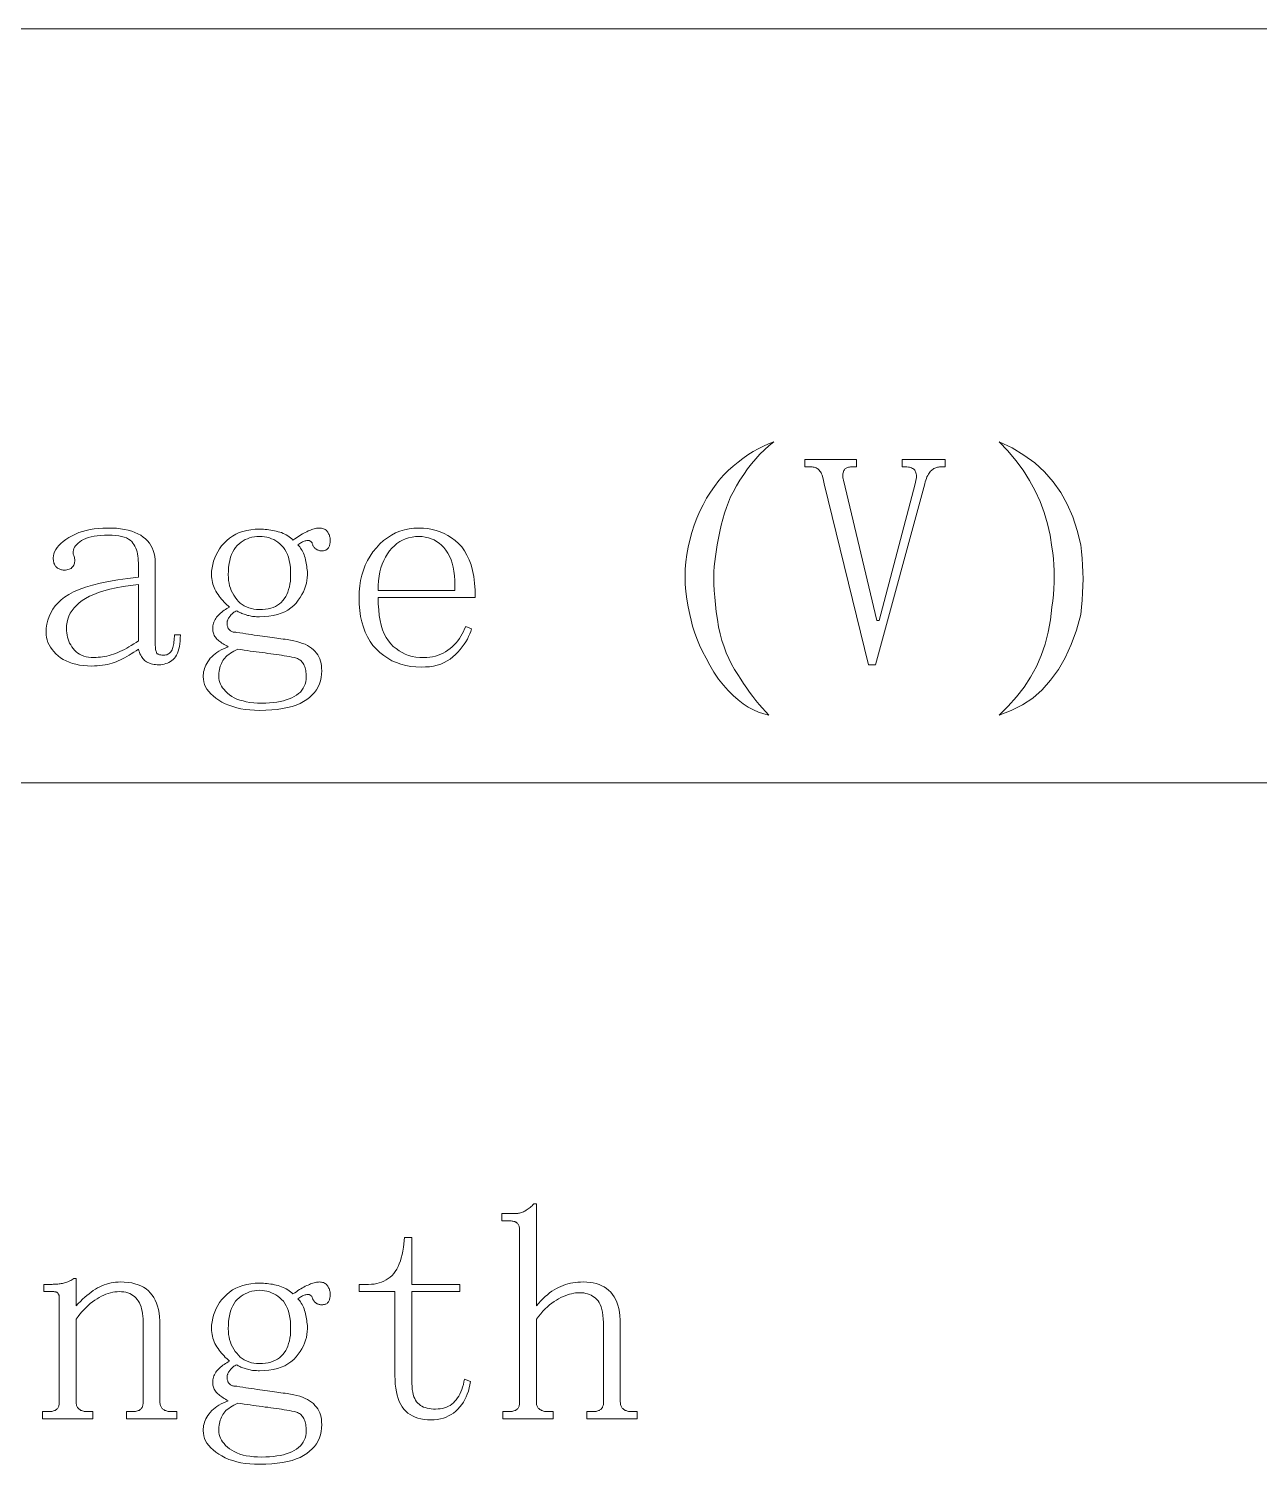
# Model space of a CAD drawing. Extents: x 1 to 297, y 1 to 210.
# Drawn here: x 192.54 to 201.33, y 46.25 to 56.51 of the extents above; entities that cross this region are included whole.
import ezdxf

# ---------------------------------------------------------------- set-up
doc = ezdxf.new("R2010")
doc.units = 0

msp = doc.modelspace()

# ---------------------------------------------------------------- linework, layer by layer
at = {"color": 7, "lineweight": 13}
for p, q in [((1.306, 56.508), (219.321, 56.508)), ((1.306, 51.119), (219.321, 51.119))]:
    msp.add_line(p, q, dxfattribs=at)
for points in [[(197.863, 53.556), (197.829, 53.528), (197.796, 53.498), (197.764, 53.466), (197.734, 53.433), (197.704, 53.398), (197.675, 53.361), (197.648, 53.322), (197.621, 53.282), (197.596, 53.24), (197.571, 53.196), (197.554, 53.161), (197.539, 53.124), (197.524, 53.086), (197.511, 53.045), (197.498, 53.003), (197.487, 52.96), (197.476, 52.914), (197.467, 52.867), (197.458, 52.818), (197.451, 52.768), (197.445, 52.736), (197.44, 52.701), (197.437, 52.664), (197.435, 52.625), (197.434, 52.583), (197.435, 52.539), (197.437, 52.493), (197.44, 52.444), (197.445, 52.393), (197.451, 52.339), (197.459, 52.285), (197.468, 52.234), (197.479, 52.184), (197.492, 52.136), (197.507, 52.091), (197.523, 52.047), (197.541, 52.006), (197.561, 51.966), (197.582, 51.929), (197.605, 51.893), (197.626, 51.86), (197.647, 51.827), (197.669, 51.795), (197.69, 51.765), (197.712, 51.735), (197.735, 51.706), (197.758, 51.679), (197.781, 51.652), (197.804, 51.627), (197.828, 51.602), (197.791, 51.611), (197.753, 51.623), (197.717, 51.64), (197.68, 51.66), (197.644, 51.683), (197.608, 51.711), (197.573, 51.742), (197.537, 51.778), (197.503, 51.816), (197.468, 51.859), (197.435, 51.91), (197.405, 51.96), (197.378, 52.009), (197.353, 52.057), (197.331, 52.103), (197.312, 52.149), (197.295, 52.194), (197.282, 52.238), (197.271, 52.28), (197.262, 52.322), (197.25, 52.377), (197.241, 52.431), (197.234, 52.485), (197.23, 52.539), (197.228, 52.592), (197.23, 52.645), (197.234, 52.698), (197.241, 52.75), (197.25, 52.802), (197.262, 52.853), (197.277, 52.907), (197.294, 52.96), (197.313, 53.01), (197.334, 53.059), (197.357, 53.106), (197.382, 53.152), (197.409, 53.195), (197.438, 53.237), (197.469, 53.278), (197.503, 53.316), (197.537, 53.35), (197.572, 53.381), (197.607, 53.41), (197.642, 53.437), (197.678, 53.462), (197.714, 53.485), (197.751, 53.506), (197.788, 53.525), (197.825, 53.542)], [(199.474, 53.556), (199.566, 53.512), (199.651, 53.461), (199.728, 53.404), (199.798, 53.34), (199.86, 53.269), (199.914, 53.192), (199.961, 53.109), (200.001, 53.019), (200.032, 52.922), (200.057, 52.819), (200.063, 52.771), (200.068, 52.722), (200.071, 52.674), (200.073, 52.624), (200.074, 52.575), (200.073, 52.525), (200.071, 52.475), (200.068, 52.424), (200.063, 52.373), (200.057, 52.322), (200.026, 52.21), (199.99, 52.107), (199.947, 52.012), (199.898, 51.927), (199.842, 51.851), (199.781, 51.783), (199.714, 51.724), (199.64, 51.675), (199.56, 51.634), (199.474, 51.602), (199.539, 51.665), (199.599, 51.732), (199.652, 51.801), (199.699, 51.874), (199.74, 51.949), (199.774, 52.028), (199.803, 52.11), (199.825, 52.194), (199.841, 52.282), (199.851, 52.373), (199.857, 52.418), (199.862, 52.462), (199.865, 52.506), (199.868, 52.549), (199.868, 52.592), (199.868, 52.635), (199.865, 52.677), (199.862, 52.719), (199.857, 52.761), (199.851, 52.802), (199.838, 52.887), (199.82, 52.969), (199.796, 53.05), (199.766, 53.128), (199.731, 53.205), (199.691, 53.279), (199.645, 53.352), (199.593, 53.422), (199.536, 53.49)], [(198.78, 53.376), (198.78, 53.428), (199.088, 53.428), (199.088, 53.376), (199.054, 53.376), (199.047, 53.376), (199.04, 53.375), (199.034, 53.374), (199.027, 53.372), (199.021, 53.37), (199.014, 53.367), (199.008, 53.364), (199.002, 53.36), (198.996, 53.355), (198.99, 53.351), (198.984, 53.345), (198.978, 53.339), (198.973, 53.331), (198.968, 53.323), (198.963, 53.314), (198.958, 53.304), (198.954, 53.294), (198.95, 53.282), (198.946, 53.27), (198.943, 53.256), (198.591, 51.962), (198.54, 51.962), (198.223, 53.256), (198.221, 53.268), (198.219, 53.279), (198.216, 53.29), (198.214, 53.299), (198.211, 53.309), (198.208, 53.317), (198.204, 53.326), (198.201, 53.333), (198.197, 53.34), (198.193, 53.346), (198.188, 53.352), (198.183, 53.357), (198.178, 53.362), (198.172, 53.365), (198.166, 53.369), (198.159, 53.371), (198.152, 53.374), (198.145, 53.375), (198.137, 53.376), (198.128, 53.376), (198.085, 53.376), (198.085, 53.428), (198.454, 53.428), (198.454, 53.376), (198.42, 53.376), (198.411, 53.376), (198.404, 53.375), (198.397, 53.374), (198.39, 53.372), (198.384, 53.37), (198.379, 53.367), (198.374, 53.364), (198.37, 53.36), (198.367, 53.355), (198.364, 53.351), (198.362, 53.345), (198.36, 53.34), (198.358, 53.334), (198.357, 53.327), (198.356, 53.321), (198.356, 53.314), (198.356, 53.306), (198.357, 53.298), (198.358, 53.29), (198.36, 53.282), (198.6, 52.279), (198.617, 52.279), (198.874, 53.256), (198.877, 53.268), (198.879, 53.279), (198.881, 53.29), (198.882, 53.299), (198.883, 53.309), (198.882, 53.317), (198.881, 53.326), (198.879, 53.333), (198.877, 53.34), (198.874, 53.346), (198.87, 53.352), (198.866, 53.357), (198.861, 53.362), (198.855, 53.365), (198.848, 53.369), (198.841, 53.371), (198.833, 53.374), (198.825, 53.375), (198.815, 53.376), (198.805, 53.376)], [(192.985, 51.953), (192.955, 51.954), (192.926, 51.956), (192.899, 51.96), (192.873, 51.965), (192.848, 51.972), (192.825, 51.98), (192.803, 51.989), (192.782, 52), (192.763, 52.012), (192.745, 52.026), (192.729, 52.041), (192.715, 52.056), (192.702, 52.072), (192.691, 52.088), (192.681, 52.104), (192.673, 52.121), (192.667, 52.139), (192.663, 52.157), (192.66, 52.175), (192.66, 52.193), (192.661, 52.224), (192.665, 52.253), (192.672, 52.281), (192.681, 52.308), (192.693, 52.334), (192.707, 52.359), (192.725, 52.382), (192.745, 52.405), (192.767, 52.426), (192.792, 52.446), (192.822, 52.465), (192.856, 52.483), (192.896, 52.5), (192.941, 52.516), (192.991, 52.531), (193.046, 52.545), (193.107, 52.557), (193.172, 52.568), (193.243, 52.579), (193.32, 52.588), (193.32, 52.691), (193.319, 52.707), (193.318, 52.724), (193.316, 52.739), (193.313, 52.754), (193.31, 52.769), (193.306, 52.783), (193.301, 52.796), (193.295, 52.809), (193.288, 52.821), (193.281, 52.832), (193.272, 52.843), (193.262, 52.852), (193.249, 52.86), (193.234, 52.868), (193.218, 52.874), (193.199, 52.879), (193.179, 52.883), (193.156, 52.885), (193.132, 52.887), (193.105, 52.888), (193.077, 52.887), (193.051, 52.886), (193.026, 52.883), (193.003, 52.88), (192.981, 52.876), (192.961, 52.871), (192.943, 52.865), (192.927, 52.858), (192.913, 52.85), (192.9, 52.841), (192.888, 52.831), (192.879, 52.822), (192.871, 52.812), (192.864, 52.802), (192.859, 52.792), (192.855, 52.782), (192.853, 52.772), (192.853, 52.762), (192.854, 52.752), (192.857, 52.742), (192.86, 52.735), (192.862, 52.728), (192.864, 52.721), (192.865, 52.715), (192.865, 52.708), (192.865, 52.701), (192.864, 52.694), (192.862, 52.687), (192.86, 52.68), (192.857, 52.673), (192.853, 52.667), (192.849, 52.661), (192.843, 52.656), (192.838, 52.651), (192.831, 52.648), (192.824, 52.645), (192.816, 52.642), (192.807, 52.641), (192.798, 52.639), (192.788, 52.639), (192.781, 52.639), (192.775, 52.64), (192.769, 52.641), (192.763, 52.643), (192.757, 52.645), (192.752, 52.647), (192.747, 52.65), (192.742, 52.653), (192.737, 52.657), (192.732, 52.661), (192.728, 52.665), (192.725, 52.67), (192.722, 52.675), (192.719, 52.681), (192.716, 52.687), (192.715, 52.694), (192.713, 52.701), (192.712, 52.709), (192.711, 52.716), (192.711, 52.725), (192.712, 52.74), (192.716, 52.755), (192.721, 52.77), (192.729, 52.785), (192.739, 52.8), (192.751, 52.814), (192.766, 52.829), (192.782, 52.843), (192.801, 52.857), (192.822, 52.871), (192.845, 52.884), (192.869, 52.895), (192.894, 52.906), (192.92, 52.914), (192.947, 52.922), (192.975, 52.928), (193.004, 52.933), (193.034, 52.936), (193.065, 52.938), (193.097, 52.939), (193.13, 52.938), (193.162, 52.937), (193.192, 52.933), (193.22, 52.929), (193.247, 52.923), (193.272, 52.916), (193.295, 52.908), (193.316, 52.898), (193.336, 52.887), (193.354, 52.875), (193.37, 52.861), (193.385, 52.847), (193.398, 52.831), (193.409, 52.815), (193.418, 52.797), (193.426, 52.778), (193.432, 52.758), (193.436, 52.736), (193.439, 52.714), (193.44, 52.691), (193.44, 52.125), (193.44, 52.112), (193.44, 52.1), (193.441, 52.089), (193.442, 52.079), (193.443, 52.07), (193.444, 52.063), (193.446, 52.056), (193.448, 52.051), (193.45, 52.047), (193.452, 52.043), (193.455, 52.041), (193.458, 52.039), (193.462, 52.037), (193.466, 52.035), (193.471, 52.034), (193.476, 52.033), (193.481, 52.032), (193.487, 52.031), (193.493, 52.031), (193.5, 52.031), (193.508, 52.031), (193.516, 52.032), (193.523, 52.034), (193.53, 52.037), (193.536, 52.04), (193.542, 52.044), (193.547, 52.049), (193.552, 52.055), (193.556, 52.062), (193.56, 52.069), (193.563, 52.077), (193.566, 52.086), (193.568, 52.095), (193.571, 52.105), (193.572, 52.115), (193.574, 52.126), (193.575, 52.138), (193.576, 52.15), (193.577, 52.163), (193.577, 52.176), (193.62, 52.176), (193.619, 52.153), (193.618, 52.131), (193.616, 52.111), (193.613, 52.092), (193.609, 52.075), (193.604, 52.059), (193.599, 52.044), (193.592, 52.031), (193.585, 52.019), (193.577, 52.009), (193.568, 52), (193.559, 51.992), (193.549, 51.985), (193.538, 51.979), (193.527, 51.974), (193.516, 51.97), (193.504, 51.966), (193.492, 51.964), (193.479, 51.962), (193.465, 51.962), (193.454, 51.962), (193.442, 51.963), (193.432, 51.964), (193.421, 51.966), (193.412, 51.968), (193.403, 51.971), (193.394, 51.975), (193.386, 51.978), (193.378, 51.983), (193.371, 51.988), (193.364, 51.993), (193.358, 51.999), (193.352, 52.006), (193.346, 52.014), (193.341, 52.022), (193.336, 52.031), (193.331, 52.041), (193.327, 52.051), (193.323, 52.062), (193.32, 52.073), (193.303, 52.062), (193.286, 52.051), (193.269, 52.04), (193.253, 52.03), (193.237, 52.021), (193.221, 52.012), (193.206, 52.004), (193.191, 51.997), (193.176, 51.99), (193.161, 51.983), (193.146, 51.978), (193.131, 51.973), (193.115, 51.968), (193.098, 51.964), (193.081, 51.961), (193.063, 51.958), (193.044, 51.956), (193.025, 51.955), (193.006, 51.954)], [(194.383, 52.142), (194.408, 52.138), (194.431, 52.134), (194.453, 52.128), (194.474, 52.122), (194.494, 52.115), (194.512, 52.108), (194.529, 52.099), (194.544, 52.09), (194.558, 52.08), (194.571, 52.069), (194.582, 52.058), (194.593, 52.045), (194.602, 52.032), (194.609, 52.018), (194.616, 52.004), (194.621, 51.988), (194.626, 51.972), (194.629, 51.955), (194.63, 51.938), (194.631, 51.919), (194.63, 51.894), (194.627, 51.87), (194.621, 51.847), (194.614, 51.825), (194.604, 51.803), (194.592, 51.783), (194.579, 51.764), (194.562, 51.746), (194.544, 51.729), (194.524, 51.713), (194.501, 51.699), (194.476, 51.686), (194.448, 51.674), (194.418, 51.664), (194.386, 51.656), (194.351, 51.649), (194.313, 51.643), (194.273, 51.639), (194.23, 51.637), (194.185, 51.636), (194.15, 51.637), (194.116, 51.639), (194.084, 51.643), (194.052, 51.648), (194.023, 51.655), (193.994, 51.663), (193.967, 51.672), (193.941, 51.683), (193.917, 51.695), (193.894, 51.709), (193.873, 51.724), (193.854, 51.739), (193.837, 51.755), (193.823, 51.771), (193.81, 51.787), (193.8, 51.804), (193.793, 51.822), (193.787, 51.839), (193.784, 51.858), (193.783, 51.876), (193.783, 51.888), (193.784, 51.9), (193.786, 51.912), (193.789, 51.924), (193.793, 51.936), (193.798, 51.948), (193.803, 51.96), (193.81, 51.972), (193.817, 51.984), (193.825, 51.996), (193.834, 52.008), (193.845, 52.019), (193.856, 52.03), (193.868, 52.04), (193.881, 52.05), (193.895, 52.059), (193.911, 52.068), (193.927, 52.076), (193.944, 52.083), (193.962, 52.091), (193.952, 52.096), (193.943, 52.101), (193.934, 52.106), (193.925, 52.112), (193.916, 52.117), (193.909, 52.123), (193.901, 52.129), (193.894, 52.134), (193.887, 52.14), (193.881, 52.146), (193.875, 52.152), (193.87, 52.159), (193.866, 52.165), (193.862, 52.172), (193.859, 52.18), (193.856, 52.187), (193.854, 52.195), (193.852, 52.203), (193.851, 52.211), (193.851, 52.219), (193.851, 52.229), (193.852, 52.239), (193.854, 52.249), (193.857, 52.258), (193.86, 52.267), (193.863, 52.276), (193.868, 52.285), (193.873, 52.293), (193.879, 52.301), (193.885, 52.309), (193.892, 52.317), (193.9, 52.324), (193.907, 52.331), (193.916, 52.338), (193.924, 52.345), (193.933, 52.351), (193.942, 52.357), (193.951, 52.363), (193.961, 52.368), (193.971, 52.373), (193.961, 52.382), (193.951, 52.391), (193.941, 52.401), (193.932, 52.41), (193.923, 52.421), (193.914, 52.431), (193.905, 52.442), (193.897, 52.453), (193.889, 52.464), (193.881, 52.476), (193.874, 52.488), (193.867, 52.501), (193.861, 52.513), (193.856, 52.526), (193.852, 52.538), (193.849, 52.551), (193.846, 52.564), (193.844, 52.578), (193.843, 52.591), (193.842, 52.605), (193.843, 52.63), (193.846, 52.655), (193.851, 52.679), (193.857, 52.703), (193.865, 52.726), (193.875, 52.748), (193.887, 52.77), (193.9, 52.791), (193.915, 52.812), (193.932, 52.832), (193.951, 52.851), (193.971, 52.867), (193.993, 52.882), (194.016, 52.895), (194.041, 52.906), (194.067, 52.915), (194.094, 52.922), (194.123, 52.927), (194.154, 52.93), (194.185, 52.931), (194.199, 52.93), (194.213, 52.93), (194.226, 52.929), (194.24, 52.928), (194.253, 52.926), (194.266, 52.924), (194.279, 52.922), (194.292, 52.92), (194.305, 52.917), (194.318, 52.913), (194.331, 52.91), (194.343, 52.906), (194.355, 52.901), (194.366, 52.896), (194.377, 52.89), (194.388, 52.884), (194.398, 52.877), (194.407, 52.87), (194.417, 52.862), (194.425, 52.853), (194.437, 52.862), (194.449, 52.87), (194.46, 52.877), (194.471, 52.884), (194.482, 52.891), (194.493, 52.897), (194.503, 52.903), (194.513, 52.908), (194.523, 52.913), (194.533, 52.918), (194.542, 52.922), (194.551, 52.925), (194.56, 52.929), (194.568, 52.931), (194.576, 52.934), (194.584, 52.936), (194.592, 52.937), (194.6, 52.938), (194.607, 52.939), (194.614, 52.939), (194.622, 52.939), (194.63, 52.938), (194.637, 52.936), (194.644, 52.934), (194.65, 52.932), (194.656, 52.928), (194.661, 52.924), (194.666, 52.92), (194.67, 52.915), (194.674, 52.909), (194.677, 52.903), (194.68, 52.897), (194.683, 52.892), (194.685, 52.886), (194.687, 52.88), (194.688, 52.875), (194.69, 52.869), (194.69, 52.864), (194.691, 52.859), (194.691, 52.853), (194.691, 52.847), (194.691, 52.84), (194.69, 52.834), (194.689, 52.828), (194.688, 52.822), (194.686, 52.817), (194.685, 52.812), (194.683, 52.807), (194.681, 52.802), (194.678, 52.798), (194.675, 52.794), (194.672, 52.79), (194.669, 52.787), (194.665, 52.784), (194.66, 52.782), (194.655, 52.78), (194.65, 52.778), (194.644, 52.777), (194.638, 52.777), (194.631, 52.776), (194.626, 52.776), (194.621, 52.777), (194.616, 52.777), (194.612, 52.778), (194.607, 52.78), (194.603, 52.781), (194.599, 52.783), (194.595, 52.785), (194.592, 52.787), (194.588, 52.789), (194.585, 52.792), (194.582, 52.795), (194.579, 52.798), (194.576, 52.801), (194.573, 52.805), (194.571, 52.809), (194.568, 52.813), (194.566, 52.818), (194.564, 52.823), (194.562, 52.828), (194.561, 52.833), (194.558, 52.837), (194.555, 52.84), (194.552, 52.843), (194.549, 52.846), (194.544, 52.848), (194.54, 52.849), (194.535, 52.85), (194.53, 52.85), (194.524, 52.849), (194.518, 52.848), (194.512, 52.847), (194.506, 52.845), (194.499, 52.842), (194.493, 52.84), (194.486, 52.836), (194.48, 52.833), (194.473, 52.829), (194.466, 52.824), (194.46, 52.819), (194.466, 52.812), (194.473, 52.804), (194.479, 52.796), (194.484, 52.788), (194.49, 52.778), (194.495, 52.769), (194.499, 52.759), (194.504, 52.748), (194.507, 52.737), (194.511, 52.725), (194.514, 52.713), (194.517, 52.701), (194.52, 52.689), (194.522, 52.677), (194.524, 52.665), (194.525, 52.653), (194.527, 52.641), (194.528, 52.629), (194.528, 52.617), (194.528, 52.605), (194.527, 52.584), (194.525, 52.564), (194.521, 52.544), (194.515, 52.523), (194.508, 52.503), (194.499, 52.483), (194.488, 52.463), (194.476, 52.443), (194.462, 52.423), (194.447, 52.403), (194.43, 52.385), (194.41, 52.368), (194.389, 52.353), (194.366, 52.34), (194.341, 52.33), (194.314, 52.321), (194.284, 52.314), (194.253, 52.309), (194.22, 52.306), (194.185, 52.305), (194.175, 52.305), (194.165, 52.305), (194.155, 52.306), (194.146, 52.307), (194.136, 52.308), (194.127, 52.309), (194.118, 52.311), (194.109, 52.313), (194.1, 52.315), (194.091, 52.318), (194.083, 52.32), (194.075, 52.323), (194.067, 52.326), (194.06, 52.329), (194.053, 52.332), (194.046, 52.335), (194.039, 52.338), (194.033, 52.341), (194.028, 52.344), (194.023, 52.348), (194.016, 52.344), (194.009, 52.341), (194.003, 52.337), (193.998, 52.333), (193.992, 52.328), (193.988, 52.324), (193.983, 52.32), (193.979, 52.315), (193.975, 52.31), (193.971, 52.305), (193.968, 52.3), (193.965, 52.295), (193.962, 52.29), (193.96, 52.286), (193.958, 52.281), (193.957, 52.277), (193.955, 52.273), (193.955, 52.269), (193.954, 52.266), (193.954, 52.262), (193.954, 52.255), (193.955, 52.249), (193.955, 52.243), (193.957, 52.237), (193.958, 52.232), (193.96, 52.227), (193.962, 52.222), (193.965, 52.218), (193.968, 52.214), (193.971, 52.211), (193.975, 52.207), (193.979, 52.204), (193.983, 52.202), (193.988, 52.2), (193.992, 52.198), (193.998, 52.196), (194.003, 52.195), (194.009, 52.194), (194.016, 52.194), (194.023, 52.193), (194.045, 52.19), (194.066, 52.187), (194.087, 52.184), (194.108, 52.18), (194.129, 52.177), (194.148, 52.174), (194.168, 52.172), (194.187, 52.169), (194.206, 52.166), (194.224, 52.163), (194.242, 52.161), (194.259, 52.158), (194.276, 52.156), (194.292, 52.154), (194.309, 52.152), (194.324, 52.15), (194.339, 52.148), (194.354, 52.146), (194.369, 52.144)], [(193.962, 52.605), (193.963, 52.585), (193.965, 52.565), (193.968, 52.546), (193.972, 52.527), (193.978, 52.51), (193.984, 52.492), (193.992, 52.476), (194.001, 52.459), (194.011, 52.444), (194.023, 52.429), (194.035, 52.415), (194.048, 52.403), (194.062, 52.392), (194.077, 52.383), (194.093, 52.375), (194.11, 52.368), (194.128, 52.363), (194.146, 52.359), (194.165, 52.357), (194.185, 52.356), (194.207, 52.357), (194.228, 52.359), (194.247, 52.362), (194.266, 52.367), (194.283, 52.372), (194.299, 52.379), (194.314, 52.388), (194.328, 52.397), (194.341, 52.408), (194.353, 52.421), (194.363, 52.434), (194.373, 52.449), (194.381, 52.464), (194.388, 52.481), (194.394, 52.499), (194.399, 52.518), (194.403, 52.538), (194.406, 52.559), (194.408, 52.581), (194.408, 52.605), (194.408, 52.633), (194.406, 52.66), (194.402, 52.685), (194.398, 52.708), (194.392, 52.73), (194.385, 52.75), (194.377, 52.769), (194.367, 52.786), (194.356, 52.801), (194.344, 52.815), (194.331, 52.827), (194.317, 52.838), (194.303, 52.848), (194.288, 52.856), (194.272, 52.863), (194.256, 52.869), (194.239, 52.873), (194.222, 52.877), (194.204, 52.879), (194.185, 52.879), (194.167, 52.879), (194.149, 52.877), (194.131, 52.873), (194.115, 52.869), (194.099, 52.863), (194.083, 52.856), (194.068, 52.848), (194.054, 52.838), (194.04, 52.827), (194.027, 52.815), (194.015, 52.801), (194.004, 52.786), (193.994, 52.769), (193.986, 52.75), (193.979, 52.73), (193.973, 52.708), (193.968, 52.685), (193.965, 52.66), (193.963, 52.633)], [(195.034, 52.442), (195.035, 52.397), (195.038, 52.355), (195.042, 52.315), (195.048, 52.278), (195.056, 52.244), (195.066, 52.212), (195.078, 52.183), (195.092, 52.157), (195.107, 52.133), (195.124, 52.112), (195.142, 52.093), (195.162, 52.077), (195.183, 52.062), (195.205, 52.049), (195.228, 52.038), (195.252, 52.029), (195.277, 52.022), (195.304, 52.017), (195.331, 52.014), (195.36, 52.013), (195.382, 52.014), (195.403, 52.016), (195.423, 52.019), (195.443, 52.024), (195.462, 52.03), (195.481, 52.037), (195.499, 52.045), (195.516, 52.055), (195.532, 52.066), (195.548, 52.078), (195.563, 52.091), (195.577, 52.105), (195.591, 52.119), (195.603, 52.134), (195.615, 52.15), (195.625, 52.166), (195.635, 52.182), (195.644, 52.2), (195.652, 52.218), (195.66, 52.236), (195.702, 52.219), (195.697, 52.2), (195.69, 52.182), (195.681, 52.163), (195.672, 52.144), (195.661, 52.126), (195.648, 52.108), (195.635, 52.089), (195.62, 52.071), (195.604, 52.053), (195.587, 52.035), (195.568, 52.018), (195.548, 52.002), (195.527, 51.989), (195.505, 51.977), (195.481, 51.967), (195.456, 51.959), (195.429, 51.953), (195.402, 51.948), (195.373, 51.946), (195.342, 51.945), (195.304, 51.946), (195.267, 51.95), (195.231, 51.956), (195.196, 51.965), (195.164, 51.977), (195.132, 51.991), (195.102, 52.008), (195.074, 52.027), (195.047, 52.049), (195.021, 52.073), (194.997, 52.1), (194.976, 52.129), (194.958, 52.161), (194.942, 52.194), (194.928, 52.23), (194.917, 52.268), (194.908, 52.308), (194.902, 52.35), (194.898, 52.395), (194.897, 52.442), (194.898, 52.484), (194.902, 52.525), (194.908, 52.564), (194.917, 52.602), (194.928, 52.638), (194.942, 52.673), (194.958, 52.706), (194.976, 52.738), (194.997, 52.769), (195.021, 52.798), (195.046, 52.825), (195.073, 52.849), (195.101, 52.87), (195.129, 52.888), (195.159, 52.904), (195.19, 52.917), (195.222, 52.926), (195.256, 52.933), (195.29, 52.938), (195.325, 52.939), (195.357, 52.938), (195.389, 52.935), (195.419, 52.929), (195.449, 52.921), (195.478, 52.911), (195.505, 52.899), (195.532, 52.885), (195.559, 52.868), (195.584, 52.849), (195.608, 52.828), (195.631, 52.804), (195.651, 52.777), (195.669, 52.746), (195.685, 52.713), (195.698, 52.676), (195.709, 52.635), (195.717, 52.592), (195.723, 52.545), (195.727, 52.495), (195.728, 52.442)], [(195.583, 52.493), (195.583, 52.53), (195.583, 52.565), (195.58, 52.598), (195.576, 52.63), (195.571, 52.66), (195.563, 52.687), (195.555, 52.713), (195.544, 52.738), (195.532, 52.76), (195.518, 52.781), (195.503, 52.799), (195.487, 52.816), (195.47, 52.831), (195.452, 52.844), (195.434, 52.854), (195.414, 52.863), (195.393, 52.87), (195.371, 52.875), (195.349, 52.878), (195.325, 52.879), (195.3, 52.878), (195.276, 52.875), (195.252, 52.87), (195.23, 52.863), (195.209, 52.853), (195.188, 52.842), (195.168, 52.829), (195.15, 52.813), (195.132, 52.796), (195.115, 52.776), (195.1, 52.755), (195.086, 52.732), (195.074, 52.708), (195.063, 52.682), (195.054, 52.654), (195.047, 52.625), (195.041, 52.594), (195.037, 52.562), (195.035, 52.529), (195.034, 52.493)], [(192.805, 52.219), (192.806, 52.204), (192.807, 52.189), (192.81, 52.174), (192.813, 52.159), (192.817, 52.145), (192.822, 52.131), (192.828, 52.117), (192.836, 52.104), (192.844, 52.091), (192.853, 52.078), (192.862, 52.066), (192.874, 52.055), (192.886, 52.045), (192.899, 52.037), (192.914, 52.03), (192.929, 52.024), (192.946, 52.019), (192.964, 52.016), (192.982, 52.014), (193.003, 52.013), (193.018, 52.014), (193.033, 52.015), (193.049, 52.016), (193.064, 52.018), (193.08, 52.021), (193.095, 52.024), (193.111, 52.028), (193.126, 52.033), (193.141, 52.038), (193.157, 52.043), (193.172, 52.05), (193.188, 52.057), (193.204, 52.064), (193.22, 52.072), (193.236, 52.081), (193.252, 52.09), (193.269, 52.1), (193.286, 52.111), (193.303, 52.122), (193.32, 52.133), (193.32, 52.536), (193.263, 52.529), (193.21, 52.521), (193.161, 52.511), (193.115, 52.501), (193.073, 52.49), (193.035, 52.478), (193, 52.465), (192.969, 52.451), (192.941, 52.436), (192.917, 52.421), (192.896, 52.404), (192.877, 52.386), (192.86, 52.368), (192.845, 52.349), (192.833, 52.33), (192.823, 52.309), (192.815, 52.288), (192.81, 52.266), (192.806, 52.243)], [(194.031, 52.073), (194.016, 52.066), (194.002, 52.059), (193.989, 52.052), (193.977, 52.044), (193.966, 52.036), (193.955, 52.028), (193.946, 52.019), (193.938, 52.01), (193.93, 52.001), (193.924, 51.992), (193.918, 51.982), (193.913, 51.972), (193.909, 51.962), (193.905, 51.951), (193.901, 51.94), (193.899, 51.928), (193.897, 51.916), (193.895, 51.903), (193.894, 51.89), (193.894, 51.876), (193.895, 51.863), (193.897, 51.849), (193.901, 51.836), (193.906, 51.823), (193.913, 51.81), (193.922, 51.797), (193.932, 51.784), (193.943, 51.772), (193.956, 51.76), (193.971, 51.748), (193.987, 51.736), (194.005, 51.726), (194.024, 51.717), (194.045, 51.709), (194.068, 51.703), (194.091, 51.697), (194.117, 51.693), (194.144, 51.69), (194.172, 51.688), (194.202, 51.688), (194.231, 51.688), (194.258, 51.69), (194.285, 51.692), (194.309, 51.695), (194.333, 51.7), (194.356, 51.705), (194.377, 51.711), (194.397, 51.718), (194.416, 51.726), (194.434, 51.735), (194.45, 51.745), (194.465, 51.756), (194.478, 51.767), (194.489, 51.78), (194.498, 51.794), (194.506, 51.808), (194.512, 51.824), (194.516, 51.84), (194.519, 51.858), (194.52, 51.876), (194.519, 51.888), (194.519, 51.899), (194.518, 51.91), (194.516, 51.92), (194.514, 51.93), (194.512, 51.939), (194.509, 51.948), (194.506, 51.956), (194.502, 51.963), (194.498, 51.971), (194.494, 51.977), (194.489, 51.983), (194.483, 51.989), (194.478, 51.994), (194.471, 51.998), (194.465, 52.002), (194.458, 52.006), (194.45, 52.009), (194.442, 52.011), (194.434, 52.013), (194.417, 52.017), (194.399, 52.02), (194.381, 52.023), (194.363, 52.026), (194.344, 52.03), (194.325, 52.032), (194.306, 52.035), (194.286, 52.038), (194.266, 52.041), (194.245, 52.043), (194.225, 52.046), (194.204, 52.049), (194.183, 52.052), (194.162, 52.054), (194.14, 52.057), (194.119, 52.06), (194.097, 52.064), (194.075, 52.067), (194.053, 52.07)], [(195.925, 46.573), (195.925, 46.625), (195.968, 46.625), (195.977, 46.625), (195.984, 46.626), (195.992, 46.626), (195.998, 46.628), (196.005, 46.629), (196.01, 46.631), (196.016, 46.633), (196.02, 46.636), (196.025, 46.639), (196.028, 46.642), (196.031, 46.646), (196.034, 46.65), (196.037, 46.654), (196.039, 46.658), (196.041, 46.663), (196.043, 46.669), (196.044, 46.674), (196.045, 46.68), (196.045, 46.687), (196.045, 46.693), (196.045, 47.919), (196.045, 47.926), (196.045, 47.932), (196.044, 47.938), (196.043, 47.944), (196.041, 47.949), (196.039, 47.954), (196.037, 47.959), (196.034, 47.963), (196.031, 47.967), (196.028, 47.971), (196.025, 47.974), (196.02, 47.977), (196.016, 47.979), (196.01, 47.982), (196.005, 47.983), (195.998, 47.985), (195.992, 47.986), (195.984, 47.987), (195.977, 47.988), (195.968, 47.988), (195.917, 47.988), (195.917, 48.039), (196.011, 48.039), (196.018, 48.039), (196.025, 48.04), (196.032, 48.041), (196.038, 48.042), (196.045, 48.043), (196.052, 48.045), (196.059, 48.048), (196.066, 48.05), (196.073, 48.053), (196.08, 48.056), (196.087, 48.06), (196.093, 48.064), (196.1, 48.068), (196.107, 48.073), (196.114, 48.078), (196.121, 48.083), (196.128, 48.089), (196.134, 48.095), (196.141, 48.101), (196.148, 48.108), (196.165, 48.108), (196.165, 47.379), (196.181, 47.397), (196.196, 47.415), (196.212, 47.431), (196.228, 47.446), (196.244, 47.459), (196.259, 47.472), (196.275, 47.484), (196.292, 47.494), (196.308, 47.504), (196.324, 47.512), (196.34, 47.519), (196.357, 47.526), (196.374, 47.532), (196.391, 47.537), (196.409, 47.541), (196.426, 47.544), (196.444, 47.547), (196.462, 47.549), (196.481, 47.55), (196.5, 47.551), (196.525, 47.55), (196.549, 47.548), (196.571, 47.544), (196.593, 47.539), (196.613, 47.532), (196.632, 47.524), (196.65, 47.515), (196.667, 47.504), (196.682, 47.492), (196.697, 47.478), (196.71, 47.462), (196.721, 47.445), (196.732, 47.427), (196.741, 47.406), (196.748, 47.384), (196.754, 47.361), (196.759, 47.336), (196.763, 47.309), (196.765, 47.281), (196.765, 47.251), (196.765, 46.693), (196.766, 46.687), (196.766, 46.68), (196.767, 46.674), (196.769, 46.669), (196.771, 46.663), (196.773, 46.658), (196.776, 46.654), (196.779, 46.65), (196.783, 46.646), (196.787, 46.642), (196.791, 46.639), (196.796, 46.636), (196.801, 46.633), (196.806, 46.631), (196.811, 46.629), (196.817, 46.628), (196.823, 46.626), (196.829, 46.626), (196.836, 46.625), (196.842, 46.625), (196.885, 46.625), (196.885, 46.573), (196.525, 46.573), (196.525, 46.625), (196.568, 46.625), (196.577, 46.625), (196.584, 46.626), (196.592, 46.626), (196.598, 46.628), (196.605, 46.629), (196.61, 46.631), (196.616, 46.633), (196.62, 46.636), (196.625, 46.639), (196.628, 46.642), (196.631, 46.646), (196.634, 46.65), (196.637, 46.654), (196.639, 46.658), (196.641, 46.663), (196.643, 46.669), (196.644, 46.674), (196.645, 46.68), (196.645, 46.687), (196.645, 46.693), (196.645, 47.233), (196.645, 47.262), (196.643, 47.288), (196.641, 47.312), (196.638, 47.334), (196.634, 47.354), (196.628, 47.373), (196.622, 47.389), (196.615, 47.403), (196.607, 47.416), (196.598, 47.426), (196.588, 47.435), (196.578, 47.443), (196.567, 47.45), (196.556, 47.456), (196.544, 47.462), (196.531, 47.466), (196.518, 47.469), (196.504, 47.472), (196.489, 47.473), (196.474, 47.473), (196.46, 47.473), (196.446, 47.472), (196.432, 47.47), (196.417, 47.467), (196.402, 47.463), (196.387, 47.458), (196.372, 47.452), (196.356, 47.446), (196.34, 47.439), (196.324, 47.431), (196.308, 47.421), (196.292, 47.411), (196.275, 47.399), (196.259, 47.387), (196.244, 47.373), (196.228, 47.358), (196.212, 47.341), (196.196, 47.324), (196.181, 47.305), (196.165, 47.285), (196.165, 46.693), (196.166, 46.687), (196.166, 46.68), (196.167, 46.674), (196.169, 46.669), (196.171, 46.663), (196.173, 46.658), (196.176, 46.654), (196.179, 46.65), (196.183, 46.646), (196.187, 46.642), (196.191, 46.639), (196.196, 46.636), (196.201, 46.633), (196.206, 46.631), (196.211, 46.629), (196.217, 46.628), (196.223, 46.626), (196.229, 46.626), (196.236, 46.625), (196.242, 46.625), (196.285, 46.625), (196.285, 46.573)], [(195.274, 46.848), (195.274, 46.824), (195.276, 46.803), (195.278, 46.783), (195.281, 46.764), (195.285, 46.747), (195.289, 46.731), (195.295, 46.718), (195.301, 46.705), (195.309, 46.694), (195.317, 46.685), (195.326, 46.677), (195.336, 46.669), (195.346, 46.663), (195.358, 46.657), (195.37, 46.653), (195.384, 46.649), (195.398, 46.646), (195.413, 46.644), (195.429, 46.642), (195.445, 46.642), (195.462, 46.643), (195.478, 46.644), (195.494, 46.647), (195.508, 46.651), (195.523, 46.656), (195.536, 46.662), (195.549, 46.669), (195.561, 46.678), (195.572, 46.687), (195.583, 46.698), (195.592, 46.709), (195.602, 46.722), (195.61, 46.735), (195.618, 46.75), (195.625, 46.765), (195.632, 46.782), (195.638, 46.799), (195.643, 46.817), (195.647, 46.836), (195.651, 46.856), (195.694, 46.839), (195.69, 46.816), (195.685, 46.793), (195.679, 46.771), (195.671, 46.75), (195.663, 46.73), (195.653, 46.711), (195.643, 46.692), (195.631, 46.675), (195.618, 46.658), (195.604, 46.642), (195.589, 46.627), (195.573, 46.614), (195.556, 46.603), (195.538, 46.593), (195.519, 46.584), (195.5, 46.577), (195.479, 46.572), (195.457, 46.568), (195.435, 46.566), (195.411, 46.565), (195.386, 46.566), (195.362, 46.568), (195.34, 46.572), (195.318, 46.577), (195.299, 46.584), (195.28, 46.593), (195.263, 46.603), (195.247, 46.614), (195.232, 46.627), (195.218, 46.642), (195.206, 46.658), (195.195, 46.676), (195.185, 46.696), (195.177, 46.717), (195.17, 46.741), (195.164, 46.765), (195.16, 46.792), (195.156, 46.82), (195.155, 46.85), (195.154, 46.882), (195.154, 47.482), (194.897, 47.482), (194.897, 47.533), (194.965, 47.533), (194.986, 47.534), (195.005, 47.536), (195.024, 47.539), (195.041, 47.544), (195.059, 47.549), (195.075, 47.557), (195.09, 47.565), (195.105, 47.575), (195.119, 47.585), (195.133, 47.598), (195.145, 47.611), (195.156, 47.626), (195.167, 47.643), (195.176, 47.661), (195.185, 47.68), (195.193, 47.701), (195.199, 47.723), (195.205, 47.747), (195.21, 47.772), (195.214, 47.799), (195.223, 47.868), (195.274, 47.868), (195.274, 47.533), (195.617, 47.533), (195.617, 47.482), (195.274, 47.482)], [(192.634, 46.573), (192.634, 46.625), (192.677, 46.625), (192.685, 46.625), (192.693, 46.626), (192.7, 46.626), (192.707, 46.628), (192.713, 46.629), (192.719, 46.631), (192.724, 46.633), (192.729, 46.636), (192.733, 46.639), (192.737, 46.642), (192.74, 46.646), (192.743, 46.65), (192.746, 46.654), (192.748, 46.658), (192.75, 46.663), (192.751, 46.669), (192.752, 46.674), (192.753, 46.68), (192.754, 46.687), (192.754, 46.693), (192.754, 47.431), (192.754, 47.436), (192.754, 47.44), (192.753, 47.445), (192.753, 47.449), (192.752, 47.453), (192.751, 47.457), (192.75, 47.46), (192.748, 47.463), (192.747, 47.466), (192.745, 47.469), (192.743, 47.472), (192.741, 47.474), (192.739, 47.476), (192.736, 47.477), (192.732, 47.479), (192.729, 47.48), (192.725, 47.481), (192.721, 47.481), (192.716, 47.482), (192.711, 47.482), (192.643, 47.482), (192.643, 47.533), (192.702, 47.533), (192.711, 47.534), (192.719, 47.534), (192.728, 47.534), (192.736, 47.535), (192.744, 47.536), (192.752, 47.537), (192.76, 47.538), (192.768, 47.539), (192.776, 47.54), (192.784, 47.542), (192.792, 47.544), (192.799, 47.546), (192.807, 47.549), (192.814, 47.552), (192.821, 47.555), (192.829, 47.558), (192.836, 47.562), (192.843, 47.567), (192.85, 47.571), (192.857, 47.576), (192.874, 47.576), (192.874, 47.379), (192.889, 47.396), (192.905, 47.412), (192.92, 47.427), (192.936, 47.441), (192.951, 47.454), (192.967, 47.467), (192.982, 47.478), (192.997, 47.489), (193.013, 47.499), (193.028, 47.508), (193.044, 47.516), (193.059, 47.523), (193.075, 47.53), (193.091, 47.535), (193.107, 47.54), (193.124, 47.544), (193.14, 47.547), (193.157, 47.549), (193.174, 47.55), (193.191, 47.551), (193.219, 47.55), (193.246, 47.547), (193.272, 47.544), (193.295, 47.538), (193.318, 47.531), (193.338, 47.523), (193.357, 47.513), (193.375, 47.501), (193.391, 47.488), (193.405, 47.473), (193.418, 47.457), (193.43, 47.439), (193.44, 47.42), (193.449, 47.399), (193.457, 47.377), (193.463, 47.353), (193.468, 47.328), (193.471, 47.301), (193.473, 47.272), (193.474, 47.242), (193.474, 46.693), (193.474, 46.687), (193.475, 46.68), (193.476, 46.674), (193.477, 46.669), (193.479, 46.663), (193.482, 46.658), (193.484, 46.654), (193.488, 46.65), (193.491, 46.646), (193.495, 46.642), (193.5, 46.639), (193.504, 46.636), (193.509, 46.633), (193.515, 46.631), (193.52, 46.629), (193.526, 46.628), (193.532, 46.626), (193.538, 46.626), (193.544, 46.625), (193.551, 46.625), (193.594, 46.625), (193.594, 46.573), (193.234, 46.573), (193.234, 46.625), (193.277, 46.625), (193.285, 46.625), (193.293, 46.626), (193.3, 46.626), (193.307, 46.628), (193.313, 46.629), (193.319, 46.631), (193.324, 46.633), (193.329, 46.636), (193.333, 46.639), (193.337, 46.642), (193.34, 46.646), (193.343, 46.65), (193.346, 46.654), (193.348, 46.658), (193.35, 46.663), (193.351, 46.669), (193.352, 46.674), (193.353, 46.68), (193.354, 46.687), (193.354, 46.693), (193.354, 47.268), (193.354, 47.288), (193.352, 47.307), (193.35, 47.325), (193.347, 47.342), (193.343, 47.359), (193.339, 47.374), (193.333, 47.389), (193.327, 47.402), (193.319, 47.415), (193.311, 47.426), (193.302, 47.437), (193.292, 47.446), (193.281, 47.455), (193.27, 47.462), (193.258, 47.468), (193.244, 47.473), (193.23, 47.477), (193.215, 47.48), (193.199, 47.481), (193.182, 47.482), (193.167, 47.481), (193.151, 47.48), (193.136, 47.477), (193.12, 47.474), (193.104, 47.469), (193.088, 47.463), (193.072, 47.457), (193.056, 47.449), (193.04, 47.44), (193.024, 47.431), (193.008, 47.42), (192.992, 47.408), (192.976, 47.396), (192.961, 47.383), (192.946, 47.368), (192.931, 47.353), (192.916, 47.338), (192.902, 47.321), (192.888, 47.303), (192.874, 47.285), (192.874, 46.693), (192.874, 46.687), (192.875, 46.68), (192.876, 46.674), (192.877, 46.669), (192.879, 46.663), (192.882, 46.658), (192.884, 46.654), (192.888, 46.65), (192.891, 46.646), (192.895, 46.642), (192.9, 46.639), (192.904, 46.636), (192.909, 46.633), (192.915, 46.631), (192.92, 46.629), (192.926, 46.628), (192.932, 46.626), (192.938, 46.626), (192.944, 46.625), (192.951, 46.625), (192.994, 46.625), (192.994, 46.573)], [(194.383, 46.753), (194.408, 46.75), (194.431, 46.745), (194.453, 46.74), (194.474, 46.734), (194.494, 46.727), (194.512, 46.719), (194.529, 46.711), (194.544, 46.701), (194.558, 46.691), (194.571, 46.681), (194.582, 46.669), (194.593, 46.657), (194.602, 46.644), (194.609, 46.63), (194.616, 46.615), (194.621, 46.6), (194.626, 46.584), (194.629, 46.567), (194.63, 46.549), (194.631, 46.531), (194.63, 46.505), (194.627, 46.481), (194.621, 46.458), (194.614, 46.436), (194.604, 46.415), (194.592, 46.395), (194.579, 46.376), (194.562, 46.358), (194.544, 46.341), (194.524, 46.325), (194.501, 46.31), (194.476, 46.297), (194.448, 46.286), (194.418, 46.275), (194.386, 46.267), (194.351, 46.26), (194.313, 46.255), (194.273, 46.251), (194.23, 46.248), (194.185, 46.248), (194.15, 46.248), (194.116, 46.251), (194.084, 46.254), (194.052, 46.259), (194.023, 46.266), (193.994, 46.274), (193.967, 46.283), (193.941, 46.294), (193.917, 46.307), (193.894, 46.321), (193.873, 46.335), (193.854, 46.351), (193.837, 46.366), (193.823, 46.382), (193.81, 46.399), (193.8, 46.416), (193.793, 46.433), (193.787, 46.451), (193.784, 46.469), (193.783, 46.488), (193.783, 46.5), (193.784, 46.512), (193.786, 46.524), (193.789, 46.536), (193.793, 46.548), (193.798, 46.56), (193.803, 46.572), (193.81, 46.584), (193.817, 46.596), (193.825, 46.608), (193.834, 46.619), (193.845, 46.631), (193.856, 46.641), (193.868, 46.652), (193.881, 46.661), (193.895, 46.67), (193.911, 46.679), (193.927, 46.687), (193.944, 46.695), (193.962, 46.702), (193.952, 46.707), (193.943, 46.712), (193.934, 46.718), (193.925, 46.723), (193.916, 46.729), (193.909, 46.734), (193.901, 46.74), (193.894, 46.746), (193.887, 46.752), (193.881, 46.758), (193.875, 46.764), (193.87, 46.77), (193.866, 46.777), (193.862, 46.784), (193.859, 46.791), (193.856, 46.798), (193.854, 46.806), (193.852, 46.814), (193.851, 46.822), (193.851, 46.831), (193.851, 46.841), (193.852, 46.851), (193.854, 46.86), (193.857, 46.87), (193.86, 46.879), (193.863, 46.888), (193.868, 46.896), (193.873, 46.905), (193.879, 46.913), (193.885, 46.921), (193.892, 46.928), (193.9, 46.935), (193.907, 46.943), (193.916, 46.949), (193.924, 46.956), (193.933, 46.962), (193.942, 46.968), (193.951, 46.974), (193.961, 46.98), (193.971, 46.985), (193.961, 46.994), (193.951, 47.003), (193.941, 47.012), (193.932, 47.022), (193.923, 47.032), (193.914, 47.042), (193.905, 47.053), (193.897, 47.064), (193.889, 47.076), (193.881, 47.088), (193.874, 47.1), (193.867, 47.112), (193.861, 47.124), (193.856, 47.137), (193.852, 47.15), (193.849, 47.163), (193.846, 47.176), (193.844, 47.189), (193.843, 47.203), (193.842, 47.216), (193.843, 47.242), (193.846, 47.267), (193.851, 47.291), (193.857, 47.314), (193.865, 47.337), (193.875, 47.36), (193.887, 47.382), (193.9, 47.403), (193.915, 47.423), (193.932, 47.443), (193.951, 47.462), (193.971, 47.479), (193.993, 47.494), (194.016, 47.507), (194.041, 47.517), (194.067, 47.526), (194.094, 47.533), (194.123, 47.538), (194.154, 47.541), (194.185, 47.542), (194.199, 47.542), (194.213, 47.541), (194.226, 47.54), (194.24, 47.539), (194.253, 47.538), (194.266, 47.536), (194.279, 47.534), (194.292, 47.531), (194.305, 47.528), (194.318, 47.525), (194.331, 47.521), (194.343, 47.517), (194.355, 47.512), (194.366, 47.507), (194.377, 47.501), (194.388, 47.495), (194.398, 47.488), (194.407, 47.481), (194.417, 47.473), (194.425, 47.465), (194.437, 47.473), (194.449, 47.481), (194.46, 47.489), (194.471, 47.496), (194.482, 47.502), (194.493, 47.509), (194.503, 47.514), (194.513, 47.52), (194.523, 47.525), (194.533, 47.529), (194.542, 47.533), (194.551, 47.537), (194.56, 47.54), (194.568, 47.543), (194.576, 47.545), (194.584, 47.547), (194.592, 47.549), (194.6, 47.55), (194.607, 47.55), (194.614, 47.551), (194.622, 47.55), (194.63, 47.549), (194.637, 47.548), (194.644, 47.546), (194.65, 47.543), (194.656, 47.54), (194.661, 47.536), (194.666, 47.531), (194.67, 47.526), (194.674, 47.521), (194.677, 47.515), (194.68, 47.509), (194.683, 47.503), (194.685, 47.497), (194.687, 47.492), (194.688, 47.486), (194.69, 47.481), (194.69, 47.475), (194.691, 47.47), (194.691, 47.465), (194.691, 47.458), (194.691, 47.452), (194.69, 47.445), (194.689, 47.439), (194.688, 47.434), (194.686, 47.428), (194.685, 47.423), (194.683, 47.418), (194.681, 47.414), (194.678, 47.409), (194.675, 47.405), (194.672, 47.401), (194.669, 47.398), (194.665, 47.395), (194.66, 47.393), (194.655, 47.391), (194.65, 47.39), (194.644, 47.389), (194.638, 47.388), (194.631, 47.388), (194.626, 47.388), (194.621, 47.388), (194.616, 47.389), (194.612, 47.39), (194.607, 47.391), (194.603, 47.392), (194.599, 47.394), (194.595, 47.396), (194.592, 47.398), (194.588, 47.401), (194.585, 47.403), (194.582, 47.406), (194.579, 47.409), (194.576, 47.413), (194.573, 47.417), (194.571, 47.421), (194.568, 47.425), (194.566, 47.429), (194.564, 47.434), (194.562, 47.439), (194.561, 47.444), (194.558, 47.448), (194.555, 47.452), (194.552, 47.455), (194.549, 47.457), (194.544, 47.459), (194.54, 47.46), (194.535, 47.461), (194.53, 47.461), (194.524, 47.461), (194.518, 47.459), (194.512, 47.458), (194.506, 47.456), (194.499, 47.454), (194.493, 47.451), (194.486, 47.448), (194.48, 47.444), (194.473, 47.44), (194.466, 47.436), (194.46, 47.431), (194.466, 47.423), (194.473, 47.416), (194.479, 47.408), (194.484, 47.399), (194.49, 47.39), (194.495, 47.38), (194.499, 47.37), (194.504, 47.359), (194.507, 47.348), (194.511, 47.336), (194.514, 47.324), (194.517, 47.312), (194.52, 47.3), (194.522, 47.288), (194.524, 47.276), (194.525, 47.264), (194.527, 47.252), (194.528, 47.24), (194.528, 47.228), (194.528, 47.216), (194.527, 47.196), (194.525, 47.175), (194.521, 47.155), (194.515, 47.135), (194.508, 47.114), (194.499, 47.094), (194.488, 47.074), (194.476, 47.054), (194.462, 47.035), (194.447, 47.015), (194.43, 46.996), (194.41, 46.979), (194.389, 46.965), (194.366, 46.952), (194.341, 46.941), (194.314, 46.932), (194.284, 46.925), (194.253, 46.92), (194.22, 46.917), (194.185, 46.916), (194.175, 46.916), (194.165, 46.917), (194.155, 46.917), (194.146, 46.918), (194.136, 46.919), (194.127, 46.921), (194.118, 46.923), (194.109, 46.925), (194.1, 46.927), (194.091, 46.929), (194.083, 46.932), (194.075, 46.934), (194.067, 46.937), (194.06, 46.94), (194.053, 46.943), (194.046, 46.946), (194.039, 46.949), (194.033, 46.952), (194.028, 46.956), (194.023, 46.959), (194.016, 46.956), (194.009, 46.952), (194.003, 46.948), (193.998, 46.944), (193.992, 46.94), (193.988, 46.935), (193.983, 46.931), (193.979, 46.926), (193.975, 46.921), (193.971, 46.916), (193.968, 46.911), (193.965, 46.906), (193.962, 46.902), (193.96, 46.897), (193.958, 46.893), (193.957, 46.889), (193.955, 46.884), (193.955, 46.881), (193.954, 46.877), (193.954, 46.873), (193.954, 46.867), (193.955, 46.86), (193.955, 46.854), (193.957, 46.849), (193.958, 46.843), (193.96, 46.838), (193.962, 46.834), (193.965, 46.83), (193.968, 46.826), (193.971, 46.822), (193.975, 46.819), (193.979, 46.816), (193.983, 46.813), (193.988, 46.811), (193.992, 46.809), (193.998, 46.808), (194.003, 46.806), (194.009, 46.806), (194.016, 46.805), (194.023, 46.805), (194.045, 46.801), (194.066, 46.798), (194.087, 46.795), (194.108, 46.792), (194.129, 46.789), (194.148, 46.786), (194.168, 46.783), (194.187, 46.78), (194.206, 46.777), (194.224, 46.775), (194.242, 46.772), (194.259, 46.77), (194.276, 46.768), (194.292, 46.765), (194.309, 46.763), (194.324, 46.761), (194.339, 46.759), (194.354, 46.757), (194.369, 46.755)], [(193.962, 47.216), (193.963, 47.196), (193.965, 47.176), (193.968, 47.157), (193.972, 47.139), (193.978, 47.121), (193.984, 47.104), (193.992, 47.087), (194.001, 47.071), (194.011, 47.055), (194.023, 47.041), (194.035, 47.027), (194.048, 47.014), (194.062, 47.003), (194.077, 46.994), (194.093, 46.986), (194.11, 46.979), (194.128, 46.974), (194.146, 46.971), (194.165, 46.968), (194.185, 46.968), (194.207, 46.968), (194.228, 46.97), (194.247, 46.973), (194.266, 46.978), (194.283, 46.984), (194.299, 46.991), (194.314, 46.999), (194.328, 47.009), (194.341, 47.02), (194.353, 47.032), (194.363, 47.045), (194.373, 47.06), (194.381, 47.076), (194.388, 47.092), (194.394, 47.11), (194.399, 47.129), (194.403, 47.149), (194.406, 47.171), (194.408, 47.193), (194.408, 47.216), (194.408, 47.245), (194.406, 47.271), (194.402, 47.296), (194.398, 47.32), (194.392, 47.342), (194.385, 47.362), (194.377, 47.38), (194.367, 47.397), (194.356, 47.413), (194.344, 47.426), (194.331, 47.438), (194.317, 47.449), (194.303, 47.459), (194.288, 47.467), (194.272, 47.474), (194.256, 47.48), (194.239, 47.485), (194.222, 47.488), (194.204, 47.49), (194.185, 47.491), (194.167, 47.49), (194.149, 47.488), (194.131, 47.485), (194.115, 47.48), (194.099, 47.474), (194.083, 47.467), (194.068, 47.459), (194.054, 47.449), (194.04, 47.438), (194.027, 47.426), (194.015, 47.413), (194.004, 47.397), (193.994, 47.38), (193.986, 47.362), (193.979, 47.342), (193.973, 47.32), (193.968, 47.296), (193.965, 47.271), (193.963, 47.245)], [(194.031, 46.685), (194.016, 46.678), (194.002, 46.671), (193.989, 46.663), (193.977, 46.655), (193.966, 46.647), (193.955, 46.639), (193.946, 46.631), (193.938, 46.622), (193.93, 46.613), (193.924, 46.603), (193.918, 46.594), (193.913, 46.584), (193.909, 46.573), (193.905, 46.562), (193.901, 46.551), (193.899, 46.539), (193.897, 46.527), (193.895, 46.514), (193.894, 46.501), (193.894, 46.488), (193.895, 46.474), (193.897, 46.461), (193.901, 46.447), (193.906, 46.434), (193.913, 46.421), (193.922, 46.409), (193.932, 46.396), (193.943, 46.383), (193.956, 46.371), (193.971, 46.359), (193.987, 46.348), (194.005, 46.338), (194.024, 46.329), (194.045, 46.321), (194.068, 46.314), (194.091, 46.309), (194.117, 46.305), (194.144, 46.302), (194.172, 46.3), (194.202, 46.299), (194.231, 46.3), (194.258, 46.301), (194.285, 46.303), (194.309, 46.307), (194.333, 46.311), (194.356, 46.316), (194.377, 46.322), (194.397, 46.329), (194.416, 46.337), (194.434, 46.346), (194.45, 46.356), (194.465, 46.367), (194.478, 46.379), (194.489, 46.392), (194.498, 46.405), (194.506, 46.42), (194.512, 46.435), (194.516, 46.452), (194.519, 46.469), (194.52, 46.488), (194.519, 46.499), (194.519, 46.511), (194.518, 46.521), (194.516, 46.532), (194.514, 46.541), (194.512, 46.55), (194.509, 46.559), (194.506, 46.567), (194.502, 46.575), (194.498, 46.582), (194.494, 46.589), (194.489, 46.595), (194.483, 46.6), (194.478, 46.605), (194.471, 46.61), (194.465, 46.614), (194.458, 46.617), (194.45, 46.62), (194.442, 46.623), (194.434, 46.625), (194.417, 46.628), (194.399, 46.632), (194.381, 46.635), (194.363, 46.638), (194.344, 46.641), (194.325, 46.644), (194.306, 46.647), (194.286, 46.65), (194.266, 46.652), (194.245, 46.655), (194.225, 46.657), (194.204, 46.66), (194.183, 46.663), (194.162, 46.666), (194.14, 46.669), (194.119, 46.672), (194.097, 46.675), (194.075, 46.678), (194.053, 46.681)]]:
    msp.add_lwpolyline(points, close=True, dxfattribs=at)

doc.saveas('drawing.dxf')
